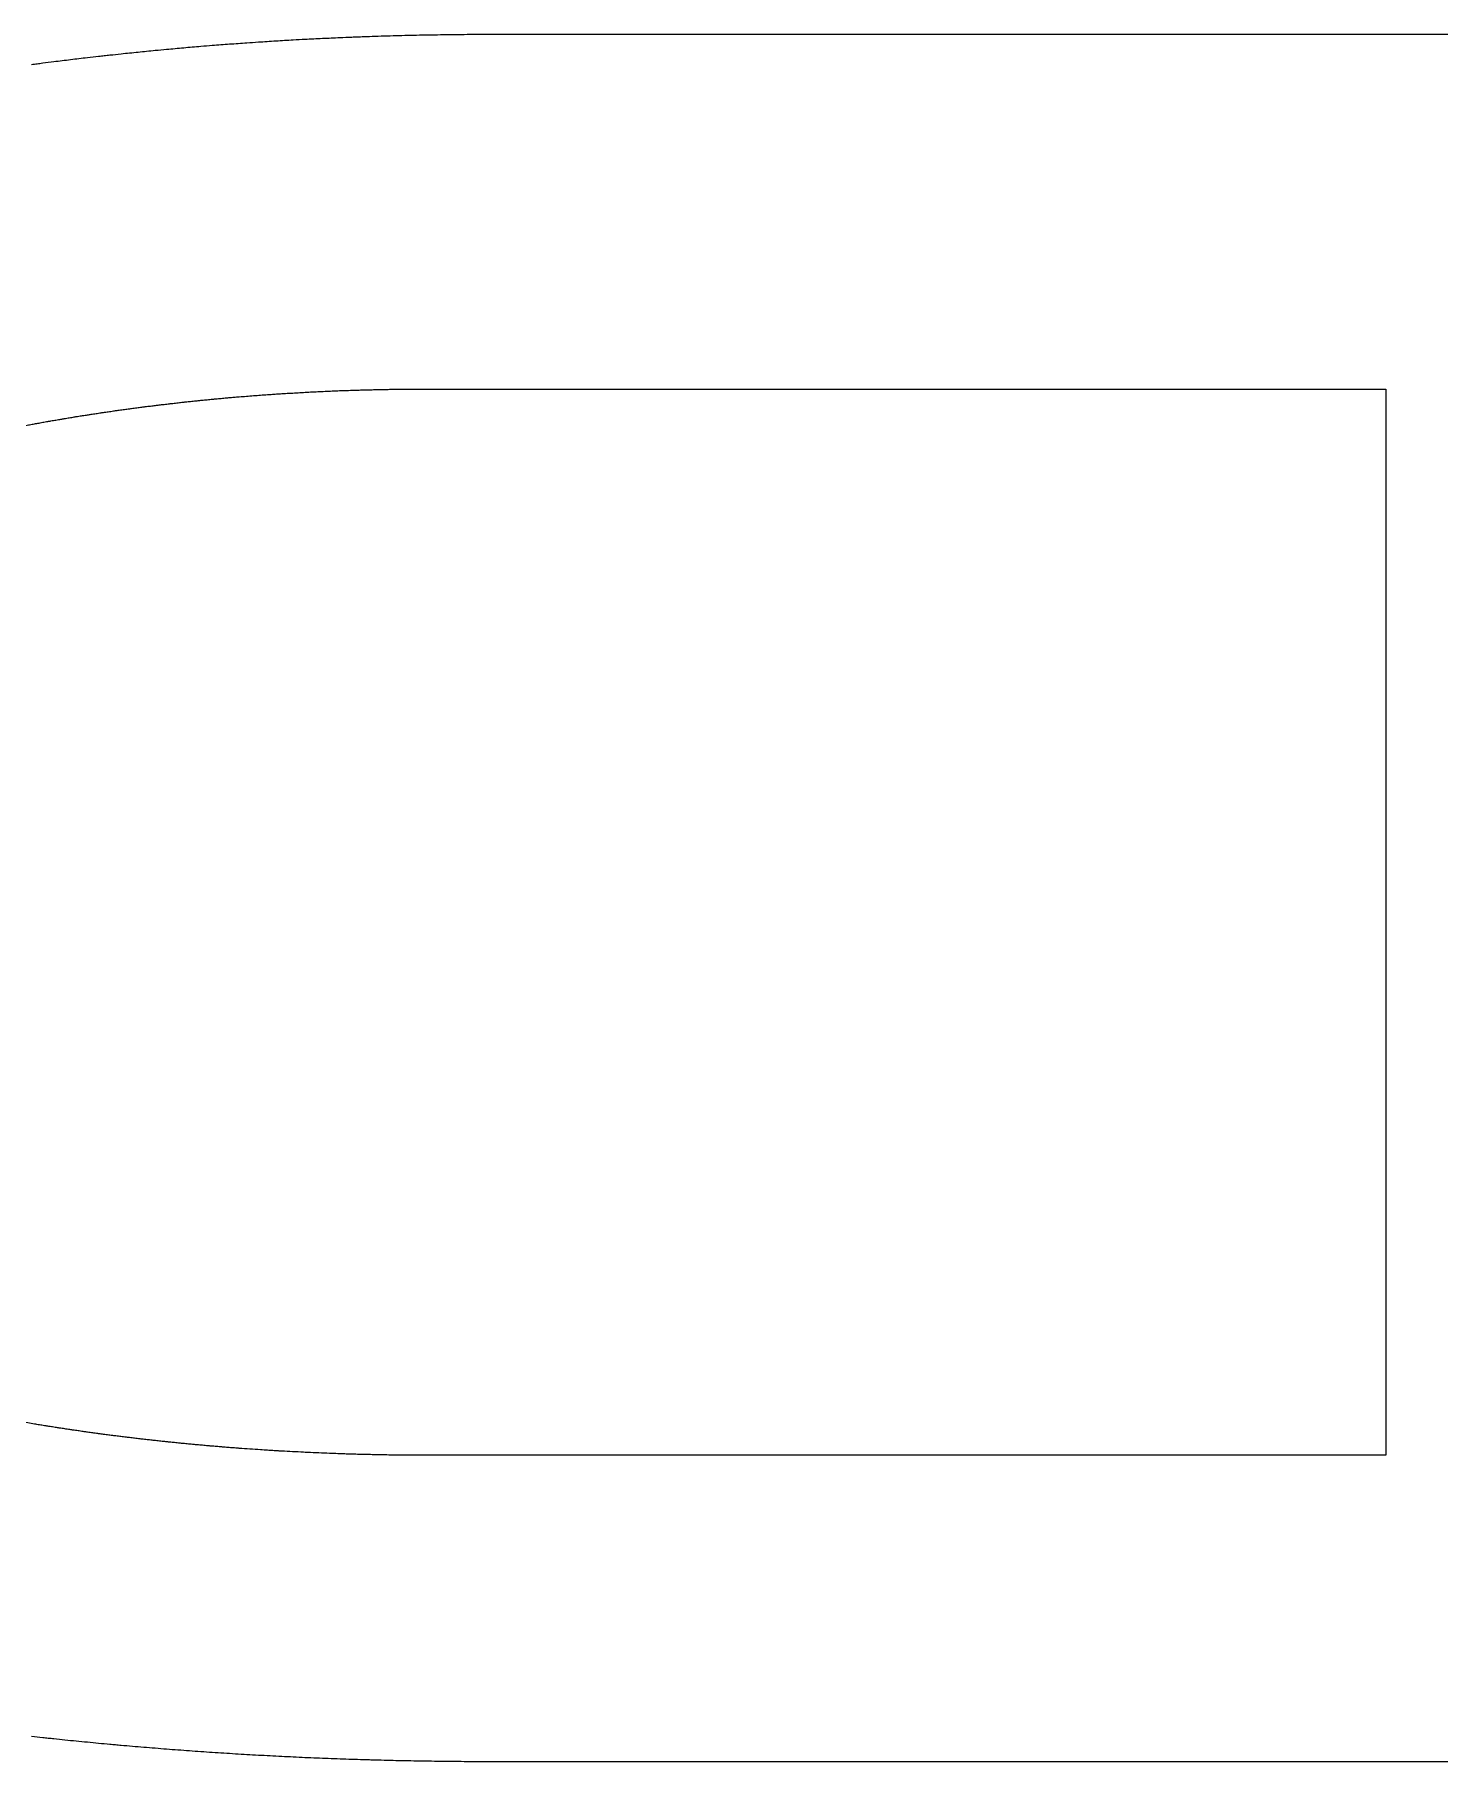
# Model space of a CAD drawing. Header units: millimetres. Extents: x 89860 to 502050, y -351975 to 882300.
# Drawn here: x 362974.403 to 362976.797, y -276691.086 to -276688.146 of the extents above; entities that cross this region are included whole.
import ezdxf

# ---------------------------------------------------------------- set-up
doc = ezdxf.new("R2010")
doc.units = ezdxf.units.MM
doc.header["$LTSCALE"] = 150
doc.layers.add('-----20 General Symbol', color=3, linetype='Continuous')
doc.layers.add('-----29 Cable Schedule', color=1, linetype='Continuous')

# ---------------------------------------------------------------- blocks, each defined once
blk = doc.blocks.new('A$C93139d4c')
at = {"layer": '-----20 General Symbol'}
for points, knots in [([(-30949.7089, -18776.2926), (-30949.7224, -18776.2928), (-30949.7359, -18776.2929), (-30949.7629, -18776.2932), (-30949.7764, -18776.2933), (-30949.8169, -18776.2939), (-30949.8439, -18776.2943), (-30949.871, -18776.2947)], [0, 0, 0, 0, 0.249997, 0.249997, 0.499998, 0.499998, 1, 1, 1, 1]), ([(-30949.6274, -18776.2924), (-30949.641, -18776.2924), (-30949.6546, -18776.2924), (-30949.6817, -18776.2925), (-30949.6953, -18776.2926), (-30949.7089, -18776.2926)], [0, 0, 0, 0, 0.5, 0.5, 1, 1, 1, 1]), ([(-30937.5834, -18776.2924), (-30938.587, -18776.2924), (-30939.5907, -18776.2924), (-30941.5981, -18776.2924), (-30942.6017, -18776.2924), (-30945.6127, -18776.2924), (-30947.6201, -18776.2924), (-30949.6274, -18776.2924)], [0, 0, 0, 0, 0.25, 0.25, 0.5, 0.5, 1, 1, 1, 1]), ([(-30950.7433, -18776.3436), (-30950.7562, -18776.3448), (-30950.7691, -18776.346), (-30950.8014, -18776.3491), (-30950.8207, -18776.3511), (-30950.8593, -18776.355), (-30950.8786, -18776.3569), (-30950.8979, -18776.3589)], [0, 0, 0, 0, 0.249993, 0.249993, 0.624991, 0.624991, 1, 1, 1, 1]), ([(-30950.5873, -18776.33), (-30950.6003, -18776.3311), (-30950.6134, -18776.3322), (-30950.6459, -18776.3349), (-30950.6654, -18776.3366), (-30950.7043, -18776.3401), (-30950.7238, -18776.3418), (-30950.7433, -18776.3436)], [0, 0, 0, 0, 0.249993, 0.249993, 0.624992, 0.624992, 1, 1, 1, 1]), ([(-30950.4302, -18776.3187), (-30950.4433, -18776.3196), (-30950.4564, -18776.3205), (-30950.4892, -18776.3228), (-30950.5088, -18776.3242), (-30950.5481, -18776.3271), (-30950.5677, -18776.3285), (-30950.5873, -18776.33)], [0, 0, 0, 0, 0.249994, 0.249994, 0.624992, 0.624992, 1, 1, 1, 1]), ([(-30950.2718, -18776.3091), (-30950.285, -18776.3099), (-30950.2982, -18776.3107), (-30950.3312, -18776.3126), (-30950.351, -18776.3138), (-30950.3906, -18776.3162), (-30950.4104, -18776.3175), (-30950.4302, -18776.3187)], [0, 0, 0, 0, 0.249993, 0.249993, 0.624992, 0.624992, 1, 1, 1, 1]), ([(-30950.1123, -18776.3019), (-30950.1256, -18776.3025), (-30950.1389, -18776.303), (-30950.1721, -18776.3045), (-30950.1921, -18776.3054), (-30950.2319, -18776.3073), (-30950.2519, -18776.3082), (-30950.2718, -18776.3091)], [0, 0, 0, 0, 0.249994, 0.249994, 0.624992, 0.624992, 1, 1, 1, 1]), ([(-30950.0321, -18776.299), (-30950.0455, -18776.2995), (-30950.0588, -18776.3), (-30950.0789, -18776.3007), (-30950.0856, -18776.3009), (-30950.0989, -18776.3014), (-30950.1056, -18776.3017), (-30950.1123, -18776.3019)], [0, 0, 0, 0, 0.5, 0.5, 0.75, 0.75, 1, 1, 1, 1]), ([(-30949.871, -18776.2947), (-30949.8844, -18776.295), (-30949.8978, -18776.2953), (-30949.9247, -18776.296), (-30949.9381, -18776.2963), (-30949.9784, -18776.2975), (-30950.0053, -18776.2982), (-30950.0321, -18776.299)], [0, 0, 0, 0, 0.249997, 0.249997, 0.499997, 0.499997, 1, 1, 1, 1]), ([(-30951.1273, -18776.3855), (-30951.1399, -18776.3871), (-30951.1526, -18776.3887), (-30951.1715, -18776.3912), (-30951.1779, -18776.392), (-30951.1905, -18776.3937), (-30951.1968, -18776.3945), (-30951.2031, -18776.3953)], [0, 0, 0, 0, 0.5, 0.5, 0.75, 0.75, 1, 1, 1, 1]), ([(-30950.9747, -18776.3673), (-30950.9874, -18776.3688), (-30951.0002, -18776.3702), (-30951.032, -18776.3739), (-30951.0511, -18776.3762), (-30951.0892, -18776.3808), (-30951.1083, -18776.3832), (-30951.1273, -18776.3855)], [0, 0, 0, 0, 0.249992, 0.249992, 0.62499, 0.62499, 1, 1, 1, 1]), ([(-30950.8979, -18776.3589), (-30950.9107, -18776.3603), (-30950.9235, -18776.3617), (-30950.9427, -18776.3638), (-30950.9491, -18776.3645), (-30950.9619, -18776.3659), (-30950.9683, -18776.3666), (-30950.9747, -18776.3673)], [0, 0, 0, 0, 0.5, 0.5, 0.75, 0.75, 1, 1, 1, 1]), ([(-30950.5434, -18777.5299), (-30950.5394, -18777.5295), (-30950.5354, -18777.5292), (-30950.5254, -18777.5283), (-30950.5194, -18777.5278), (-30950.5074, -18777.5267), (-30950.5014, -18777.5262), (-30950.4954, -18777.5257)], [0, 0, 0, 0, 0.25, 0.25, 0.625, 0.625, 1, 1, 1, 1]), ([(-30950.4954, -18777.5257), (-30950.4793, -18777.5245), (-30950.4632, -18777.5233), (-30950.439, -18777.5214), (-30950.431, -18777.5208), (-30950.4149, -18777.5196), (-30950.4068, -18777.519), (-30950.3988, -18777.5184)], [0, 0, 0, 0, 0.5, 0.5, 0.75, 0.75, 1, 1, 1, 1]), ([(-30950.3988, -18777.5184), (-30950.3947, -18777.5181), (-30950.3907, -18777.5179), (-30950.3805, -18777.5172), (-30950.3745, -18777.5167), (-30950.3623, -18777.5159), (-30950.3563, -18777.5155), (-30950.3502, -18777.5151)], [0, 0, 0, 0, 0.25, 0.25, 0.625, 0.625, 1, 1, 1, 1]), ([(-30950.3502, -18777.5151), (-30950.3339, -18777.5141), (-30950.3176, -18777.5132), (-30950.2932, -18777.5118), (-30950.285, -18777.5113), (-30950.2687, -18777.5104), (-30950.2606, -18777.5099), (-30950.2524, -18777.5095)], [0, 0, 0, 0, 0.5, 0.5, 0.75, 0.75, 1, 1, 1, 1]), ([(-30950.2524, -18777.5095), (-30950.236, -18777.5087), (-30950.2196, -18777.508), (-30950.195, -18777.5069), (-30950.1868, -18777.5065), (-30950.1704, -18777.5057), (-30950.1622, -18777.5054), (-30950.154, -18777.505)], [0, 0, 0, 0, 0.5, 0.5, 0.75, 0.75, 1, 1, 1, 1]), ([(-30950.154, -18777.505), (-30950.1499, -18777.5049), (-30950.1458, -18777.5047), (-30950.1376, -18777.5044), (-30950.1334, -18777.5043), (-30950.1211, -18777.5039), (-30950.1128, -18777.5036), (-30950.1046, -18777.5033)], [0, 0, 0, 0, 0.25, 0.25, 0.5, 0.5, 1, 1, 1, 1]), ([(-30950.1046, -18777.5033), (-30950.1004, -18777.5032), (-30950.0963, -18777.5031), (-30950.086, -18777.5028), (-30950.0798, -18777.5026), (-30950.0674, -18777.5023), (-30950.0612, -18777.5021), (-30950.055, -18777.5019)], [0, 0, 0, 0, 0.25, 0.25, 0.625, 0.625, 1, 1, 1, 1]), ([(-30950.055, -18777.5019), (-30950.0508, -18777.5018), (-30950.0467, -18777.5017), (-30950.0363, -18777.5015), (-30950.0301, -18777.5014), (-30950.0176, -18777.5011), (-30950.0114, -18777.5009), (-30950.0052, -18777.5008)], [0, 0, 0, 0, 0.25, 0.25, 0.625, 0.625, 1, 1, 1, 1]), ([(-30950.0052, -18777.5008), (-30950.001, -18777.5007), (-30949.9968, -18777.5007), (-30949.9864, -18777.5005), (-30949.9802, -18777.5004), (-30949.9677, -18777.5002), (-30949.9615, -18777.5001), (-30949.9552, -18777.5)], [0, 0, 0, 0, 0.25, 0.25, 0.625, 0.625, 1, 1, 1, 1]), ([(-30949.9552, -18777.5), (-30949.9385, -18777.4999), (-30949.9218, -18777.4998), (-30949.8967, -18777.4996), (-30949.8883, -18777.4996), (-30949.8716, -18777.4995), (-30949.8632, -18777.4994), (-30949.8549, -18777.4994)], [0, 0, 0, 0, 0.5, 0.5, 0.75, 0.75, 1, 1, 1, 1]), ([(-30949.8549, -18777.4994), (-30949.5828, -18777.4994), (-30949.3107, -18777.4994), (-30948.7664, -18777.4994), (-30948.4943, -18777.4994), (-30947.678, -18777.4994), (-30947.1338, -18777.4994), (-30946.5895, -18777.4994)], [0, 0, 0, 0, 0.25, 0.25, 0.5, 0.5, 1, 1, 1, 1]), ([(-30946.5895, -18777.4994), (-30946.5895, -18778.1322), (-30946.5895, -18778.7513), (-30946.5895, -18779.6589), (-30946.5895, -18779.9581), (-30946.5895, -18780.5494), (-30946.5895, -18780.8415), (-30946.5895, -18781.1302)], [0, 0, 0, 0, 0.49989, 0.49989, 0.749931, 0.749931, 1, 1, 1, 1]), ([(-30951.0577, -18777.5944), (-30951.0539, -18777.5938), (-30951.0501, -18777.5932), (-30951.0406, -18777.5917), (-30951.0349, -18777.5908), (-30951.0234, -18777.589), (-30951.0177, -18777.5881), (-30951.012, -18777.5872)], [0, 0, 0, 0, 0.25, 0.25, 0.625, 0.625, 1, 1, 1, 1]), ([(-30951.012, -18777.5872), (-30951.0082, -18777.5866), (-30951.0044, -18777.586), (-30950.9949, -18777.5846), (-30950.9891, -18777.5837), (-30950.9777, -18777.582), (-30950.9719, -18777.5811), (-30950.9662, -18777.5802)], [0, 0, 0, 0, 0.25, 0.25, 0.625, 0.625, 1, 1, 1, 1]), ([(-30950.9662, -18777.5802), (-30950.9624, -18777.5796), (-30950.9585, -18777.5791), (-30950.9489, -18777.5777), (-30950.9432, -18777.5769), (-30950.9316, -18777.5752), (-30950.9259, -18777.5743), (-30950.9201, -18777.5735)], [0, 0, 0, 0, 0.25, 0.25, 0.625, 0.625, 1, 1, 1, 1]), ([(-30950.9201, -18777.5735), (-30950.9162, -18777.573), (-30950.9124, -18777.5724), (-30950.9027, -18777.5711), (-30950.897, -18777.5703), (-30950.8854, -18777.5687), (-30950.8796, -18777.5679), (-30950.8738, -18777.5671)], [0, 0, 0, 0, 0.25, 0.25, 0.625, 0.625, 1, 1, 1, 1]), ([(-30950.8738, -18777.5671), (-30950.8699, -18777.5666), (-30950.8661, -18777.5661), (-30950.8564, -18777.5648), (-30950.8505, -18777.564), (-30950.8389, -18777.5625), (-30950.8331, -18777.5617), (-30950.8273, -18777.5609)], [0, 0, 0, 0, 0.25, 0.25, 0.625, 0.625, 1, 1, 1, 1]), ([(-30950.8273, -18777.5609), (-30950.8234, -18777.5604), (-30950.8195, -18777.56), (-30950.8097, -18777.5587), (-30950.8039, -18777.558), (-30950.7922, -18777.5565), (-30950.7863, -18777.5558), (-30950.7805, -18777.5551)], [0, 0, 0, 0, 0.25, 0.25, 0.625, 0.625, 1, 1, 1, 1]), ([(-30950.7805, -18777.5551), (-30950.7765, -18777.5546), (-30950.7726, -18777.5541), (-30950.7628, -18777.553), (-30950.757, -18777.5523), (-30950.7452, -18777.5509), (-30950.7394, -18777.5502), (-30950.7335, -18777.5495)], [0, 0, 0, 0, 0.25, 0.25, 0.625, 0.625, 1, 1, 1, 1]), ([(-30950.7335, -18777.5495), (-30950.7296, -18777.549), (-30950.7256, -18777.5486), (-30950.7158, -18777.5475), (-30950.7099, -18777.5468), (-30950.6981, -18777.5455), (-30950.6922, -18777.5448), (-30950.6863, -18777.5442)], [0, 0, 0, 0, 0.25, 0.25, 0.625, 0.625, 1, 1, 1, 1]), ([(-30950.6863, -18777.5442), (-30950.6824, -18777.5437), (-30950.6784, -18777.5433), (-30950.6685, -18777.5423), (-30950.6626, -18777.5416), (-30950.6507, -18777.5404), (-30950.6448, -18777.5398), (-30950.6389, -18777.5391)], [0, 0, 0, 0, 0.25, 0.25, 0.625, 0.625, 1, 1, 1, 1]), ([(-30950.6389, -18777.5391), (-30950.6349, -18777.5387), (-30950.6309, -18777.5383), (-30950.621, -18777.5373), (-30950.6151, -18777.5367), (-30950.6032, -18777.5356), (-30950.5972, -18777.535), (-30950.5912, -18777.5344)], [0, 0, 0, 0, 0.25, 0.25, 0.625, 0.625, 1, 1, 1, 1]), ([(-30950.5912, -18777.5344), (-30950.5873, -18777.534), (-30950.5833, -18777.5336), (-30950.5733, -18777.5327), (-30950.5673, -18777.5321), (-30950.5554, -18777.531), (-30950.5494, -18777.5305), (-30950.5434, -18777.5299)], [0, 0, 0, 0, 0.25, 0.25, 0.625, 0.625, 1, 1, 1, 1]), ([(-30951.2377, -18777.6263), (-30951.234, -18777.6256), (-30951.2303, -18777.6249), (-30951.221, -18777.6231), (-30951.2154, -18777.6221), (-30951.2042, -18777.62), (-30951.1986, -18777.6189), (-30951.1931, -18777.6179)], [0, 0, 0, 0, 0.25, 0.25, 0.625, 0.625, 1, 1, 1, 1]), ([(-30951.1931, -18777.6179), (-30951.1893, -18777.6172), (-30951.1856, -18777.6165), (-30951.1762, -18777.6149), (-30951.1706, -18777.6138), (-30951.1594, -18777.6118), (-30951.1538, -18777.6108), (-30951.1482, -18777.6098)], [0, 0, 0, 0, 0.25, 0.25, 0.625, 0.625, 1, 1, 1, 1]), ([(-30951.1482, -18777.6098), (-30951.1444, -18777.6092), (-30951.1407, -18777.6085), (-30951.1313, -18777.6069), (-30951.1256, -18777.6059), (-30951.1143, -18777.6039), (-30951.1087, -18777.603), (-30951.103, -18777.602)], [0, 0, 0, 0, 0.25, 0.25, 0.625, 0.625, 1, 1, 1, 1]), ([(-30951.103, -18777.602), (-30951.0993, -18777.6014), (-30951.0955, -18777.6007), (-30951.086, -18777.5992), (-30951.0803, -18777.5982), (-30951.069, -18777.5963), (-30951.0633, -18777.5954), (-30951.0577, -18777.5944)], [0, 0, 0, 0, 0.25, 0.25, 0.625, 0.625, 1, 1, 1, 1]), ([(-30951.1931, -18781.0239), (-30951.2005, -18781.0227), (-30951.2079, -18781.0214), (-30951.2265, -18781.0183), (-30951.2376, -18781.0164), (-30951.2598, -18781.0126), (-30951.2709, -18781.0108), (-30951.2821, -18781.0089)], [0, 0, 0, 0, 0.25, 0.25, 0.624999, 0.624999, 1, 1, 1, 1]), ([(-30951.1482, -18781.0312), (-30951.1519, -18781.0306), (-30951.1557, -18781.03), (-30951.165, -18781.0285), (-30951.1706, -18781.0276), (-30951.1818, -18781.0258), (-30951.1874, -18781.0248), (-30951.1931, -18781.0239)], [0, 0, 0, 0, 0.25, 0.25, 0.625, 0.625, 1, 1, 1, 1]), ([(-30951.103, -18781.0382), (-30951.1068, -18781.0377), (-30951.1106, -18781.0371), (-30951.12, -18781.0356), (-30951.1256, -18781.0347), (-30951.1369, -18781.033), (-30951.1425, -18781.0321), (-30951.1482, -18781.0312)], [0, 0, 0, 0, 0.25, 0.25, 0.625, 0.625, 1, 1, 1, 1]), ([(-30951.0577, -18781.045), (-30951.0614, -18781.0444), (-30951.0652, -18781.0439), (-30951.0747, -18781.0425), (-30951.0803, -18781.0416), (-30951.0917, -18781.0399), (-30951.0974, -18781.0391), (-30951.103, -18781.0382)], [0, 0, 0, 0, 0.25, 0.25, 0.625, 0.625, 1, 1, 1, 1]), ([(-30951.012, -18781.0515), (-30951.0158, -18781.051), (-30951.0196, -18781.0504), (-30951.0292, -18781.0491), (-30951.0349, -18781.0483), (-30951.0463, -18781.0466), (-30951.052, -18781.0458), (-30951.0577, -18781.045)], [0, 0, 0, 0, 0.25, 0.25, 0.625, 0.625, 1, 1, 1, 1]), ([(-30950.9662, -18781.0578), (-30950.97, -18781.0573), (-30950.9739, -18781.0568), (-30950.9834, -18781.0555), (-30950.9891, -18781.0547), (-30951.0006, -18781.0531), (-30951.0063, -18781.0523), (-30951.012, -18781.0515)], [0, 0, 0, 0, 0.25, 0.25, 0.625, 0.625, 1, 1, 1, 1]), ([(-30950.9201, -18781.0638), (-30950.9239, -18781.0633), (-30950.9278, -18781.0628), (-30950.9374, -18781.0616), (-30950.9432, -18781.0608), (-30950.9547, -18781.0593), (-30950.9605, -18781.0586), (-30950.9662, -18781.0578)], [0, 0, 0, 0, 0.25, 0.25, 0.625, 0.625, 1, 1, 1, 1]), ([(-30950.8738, -18781.0696), (-30950.8777, -18781.0691), (-30950.8815, -18781.0686), (-30950.8912, -18781.0674), (-30950.897, -18781.0667), (-30950.9085, -18781.0653), (-30950.9143, -18781.0645), (-30950.9201, -18781.0638)], [0, 0, 0, 0, 0.25, 0.25, 0.625, 0.625, 1, 1, 1, 1]), ([(-30950.8273, -18781.0751), (-30950.8311, -18781.0746), (-30950.835, -18781.0742), (-30950.8447, -18781.073), (-30950.8505, -18781.0723), (-30950.8622, -18781.071), (-30950.868, -18781.0703), (-30950.8738, -18781.0696)], [0, 0, 0, 0, 0.25, 0.25, 0.625, 0.625, 1, 1, 1, 1]), ([(-30950.7805, -18781.0804), (-30950.7844, -18781.0799), (-30950.7883, -18781.0795), (-30950.798, -18781.0784), (-30950.8039, -18781.0777), (-30950.8156, -18781.0764), (-30950.8214, -18781.0758), (-30950.8273, -18781.0751)], [0, 0, 0, 0, 0.25, 0.25, 0.625, 0.625, 1, 1, 1, 1]), ([(-30950.7335, -18781.0854), (-30950.7374, -18781.085), (-30950.7413, -18781.0845), (-30950.7511, -18781.0835), (-30950.757, -18781.0829), (-30950.7687, -18781.0816), (-30950.7746, -18781.081), (-30950.7805, -18781.0804)], [0, 0, 0, 0, 0.25, 0.25, 0.625, 0.625, 1, 1, 1, 1]), ([(-30950.6863, -18781.0901), (-30950.6902, -18781.0897), (-30950.6942, -18781.0893), (-30950.704, -18781.0883), (-30950.7099, -18781.0877), (-30950.7217, -18781.0866), (-30950.7276, -18781.086), (-30950.7335, -18781.0854)], [0, 0, 0, 0, 0.25, 0.25, 0.625, 0.625, 1, 1, 1, 1]), ([(-30950.6389, -18781.0946), (-30950.6428, -18781.0943), (-30950.6468, -18781.0939), (-30950.6567, -18781.0929), (-30950.6626, -18781.0924), (-30950.6745, -18781.0913), (-30950.6804, -18781.0907), (-30950.6863, -18781.0901)], [0, 0, 0, 0, 0.25, 0.25, 0.625, 0.625, 1, 1, 1, 1]), ([(-30950.5912, -18781.0989), (-30950.5952, -18781.0985), (-30950.5992, -18781.0982), (-30950.6091, -18781.0973), (-30950.6151, -18781.0968), (-30950.627, -18781.0957), (-30950.6329, -18781.0952), (-30950.6389, -18781.0946)], [0, 0, 0, 0, 0.25, 0.25, 0.625, 0.625, 1, 1, 1, 1]), ([(-30950.5434, -18781.1029), (-30950.5474, -18781.1026), (-30950.5514, -18781.1022), (-30950.5614, -18781.1014), (-30950.5673, -18781.1009), (-30950.5793, -18781.0999), (-30950.5853, -18781.0994), (-30950.5912, -18781.0989)], [0, 0, 0, 0, 0.25, 0.25, 0.625, 0.625, 1, 1, 1, 1]), ([(-30950.4954, -18781.1067), (-30950.4994, -18781.1063), (-30950.5034, -18781.106), (-30950.5134, -18781.1052), (-30950.5194, -18781.1048), (-30950.5314, -18781.1038), (-30950.5374, -18781.1034), (-30950.5434, -18781.1029)], [0, 0, 0, 0, 0.25, 0.25, 0.625, 0.625, 1, 1, 1, 1]), ([(-30950.3988, -18781.1132), (-30950.4068, -18781.1126), (-30950.4149, -18781.1121), (-30950.435, -18781.1107), (-30950.4471, -18781.1099), (-30950.4712, -18781.1083), (-30950.4833, -18781.1075), (-30950.4954, -18781.1067)], [0, 0, 0, 0, 0.25, 0.25, 0.625, 0.625, 1, 1, 1, 1]), ([(-30950.3502, -18781.1162), (-30950.3543, -18781.1159), (-30950.3583, -18781.1157), (-30950.3684, -18781.115), (-30950.3745, -18781.1147), (-30950.3866, -18781.1139), (-30950.3927, -18781.1135), (-30950.3988, -18781.1132)], [0, 0, 0, 0, 0.25, 0.25, 0.625, 0.625, 1, 1, 1, 1]), ([(-30950.2524, -18781.1212), (-30950.2606, -18781.1208), (-30950.2687, -18781.1203), (-30950.2891, -18781.1193), (-30950.3013, -18781.1187), (-30950.3258, -18781.1174), (-30950.338, -18781.1168), (-30950.3502, -18781.1162)], [0, 0, 0, 0, 0.25, 0.25, 0.625, 0.625, 1, 1, 1, 1]), ([(-30950.154, -18781.1252), (-30950.1622, -18781.1248), (-30950.1704, -18781.1245), (-30950.1909, -18781.1237), (-30950.2032, -18781.1232), (-30950.2278, -18781.1222), (-30950.2401, -18781.1217), (-30950.2524, -18781.1212)], [0, 0, 0, 0, 0.25, 0.25, 0.625, 0.625, 1, 1, 1, 1]), ([(-30950.1046, -18781.1267), (-30950.1087, -18781.1265), (-30950.1128, -18781.1264), (-30950.1231, -18781.1261), (-30950.1293, -18781.1259), (-30950.1417, -18781.1255), (-30950.1479, -18781.1254), (-30950.154, -18781.1252)], [0, 0, 0, 0, 0.25, 0.25, 0.625, 0.625, 1, 1, 1, 1]), ([(-30950.055, -18781.1279), (-30950.0591, -18781.1278), (-30950.0632, -18781.1277), (-30950.0715, -18781.1275), (-30950.0756, -18781.1274), (-30950.088, -18781.1271), (-30950.0963, -18781.1269), (-30950.1046, -18781.1267)], [0, 0, 0, 0, 0.25, 0.25, 0.5, 0.5, 1, 1, 1, 1]), ([(-30950.0052, -18781.1289), (-30950.0093, -18781.1288), (-30950.0135, -18781.1288), (-30950.0218, -18781.1286), (-30950.0259, -18781.1285), (-30950.0384, -18781.1283), (-30950.0467, -18781.1281), (-30950.055, -18781.1279)], [0, 0, 0, 0, 0.25, 0.25, 0.5, 0.5, 1, 1, 1, 1]), ([(-30949.9552, -18781.1297), (-30949.9594, -18781.1296), (-30949.9635, -18781.1295), (-30949.9719, -18781.1294), (-30949.976, -18781.1294), (-30949.9885, -18781.1292), (-30949.9968, -18781.129), (-30950.0052, -18781.1289)], [0, 0, 0, 0, 0.25, 0.25, 0.5, 0.5, 1, 1, 1, 1]), ([(-30949.8549, -18781.1302), (-30949.8632, -18781.1301), (-30949.8716, -18781.1301), (-30949.8925, -18781.13), (-30949.905, -18781.1299), (-30949.9301, -18781.1298), (-30949.9427, -18781.1297), (-30949.9552, -18781.1297)], [0, 0, 0, 0, 0.25, 0.25, 0.625, 0.625, 1, 1, 1, 1]), ([(-30946.5895, -18781.1302), (-30946.8617, -18781.1302), (-30947.1338, -18781.1302), (-30947.678, -18781.1302), (-30947.9501, -18781.1302), (-30948.7664, -18781.1302), (-30949.3107, -18781.1302), (-30949.8549, -18781.1302)], [0, 0, 0, 0, 0.25, 0.25, 0.5, 0.5, 1, 1, 1, 1]), ([(-30951.2031, -18782.0867), (-30951.1905, -18782.0881), (-30951.1779, -18782.0895), (-30951.1589, -18782.0915), (-30951.1526, -18782.0922), (-30951.1399, -18782.0936), (-30951.1336, -18782.0943), (-30951.1273, -18782.095)], [0, 0, 0, 0, 0.5, 0.5, 0.75, 0.75, 1, 1, 1, 1]), ([(-30951.1273, -18782.095), (-30951.1019, -18782.0976), (-30951.0766, -18782.1002), (-30951.0384, -18782.104), (-30951.0256, -18782.1052), (-30951.0002, -18782.1077), (-30950.9874, -18782.109), (-30950.9747, -18782.1102)], [0, 0, 0, 0, 0.5, 0.5, 0.75, 0.75, 1, 1, 1, 1]), ([(-30950.9747, -18782.1102), (-30950.9619, -18782.1114), (-30950.9491, -18782.1125), (-30950.9299, -18782.1143), (-30950.9235, -18782.1149), (-30950.9107, -18782.116), (-30950.9043, -18782.1166), (-30950.8979, -18782.1172)], [0, 0, 0, 0, 0.5, 0.5, 0.75, 0.75, 1, 1, 1, 1]), ([(-30950.8979, -18782.1172), (-30950.8722, -18782.1194), (-30950.8465, -18782.1217), (-30950.8078, -18782.1248), (-30950.7949, -18782.1258), (-30950.7691, -18782.1279), (-30950.7562, -18782.129), (-30950.7433, -18782.13)], [0, 0, 0, 0, 0.5, 0.5, 0.75, 0.75, 1, 1, 1, 1]), ([(-30950.7433, -18782.13), (-30950.7173, -18782.132), (-30950.6914, -18782.134), (-30950.6524, -18782.1367), (-30950.6394, -18782.1377), (-30950.6134, -18782.1395), (-30950.6003, -18782.1404), (-30950.5873, -18782.1414)], [0, 0, 0, 0, 0.5, 0.5, 0.75, 0.75, 1, 1, 1, 1]), ([(-30950.5873, -18782.1414), (-30950.5612, -18782.143), (-30950.535, -18782.1447), (-30950.4957, -18782.147), (-30950.4826, -18782.1477), (-30950.4564, -18782.1493), (-30950.4433, -18782.15), (-30950.4302, -18782.1508)], [0, 0, 0, 0, 0.5, 0.5, 0.75, 0.75, 1, 1, 1, 1]), ([(-30950.4302, -18782.1508), (-30950.4038, -18782.1522), (-30950.3774, -18782.1536), (-30950.3378, -18782.1555), (-30950.3246, -18782.1562), (-30950.2982, -18782.1575), (-30950.285, -18782.1581), (-30950.2718, -18782.1588)], [0, 0, 0, 0, 0.5, 0.5, 0.75, 0.75, 1, 1, 1, 1]), ([(-30950.2718, -18782.1588), (-30950.2452, -18782.1598), (-30950.2187, -18782.1609), (-30950.1788, -18782.1624), (-30950.1655, -18782.1629), (-30950.1389, -18782.1638), (-30950.1256, -18782.1643), (-30950.1123, -18782.1648)], [0, 0, 0, 0, 0.5, 0.5, 0.75, 0.75, 1, 1, 1, 1]), ([(-30950.1123, -18782.1648), (-30950.0989, -18782.1652), (-30950.0856, -18782.1656), (-30950.0655, -18782.1662), (-30950.0588, -18782.1664), (-30950.0455, -18782.1668), (-30950.0388, -18782.167), (-30950.0321, -18782.1672)], [0, 0, 0, 0, 0.5, 0.5, 0.75, 0.75, 1, 1, 1, 1]), ([(-30950.0321, -18782.1672), (-30950.0053, -18782.1678), (-30949.9784, -18782.1686), (-30949.9381, -18782.1694), (-30949.9247, -18782.1697), (-30949.8978, -18782.1703), (-30949.8844, -18782.1705), (-30949.871, -18782.1708)], [0, 0, 0, 0, 0.5, 0.5, 0.75, 0.75, 1, 1, 1, 1]), ([(-30949.871, -18782.1708), (-30949.8439, -18782.1711), (-30949.8169, -18782.1715), (-30949.7764, -18782.1719), (-30949.7629, -18782.172), (-30949.7359, -18782.1723), (-30949.7224, -18782.1724), (-30949.7089, -18782.1725)], [0, 0, 0, 0, 0.5, 0.5, 0.75, 0.75, 1, 1, 1, 1]), ([(-30949.7089, -18782.1725), (-30949.6953, -18782.1726), (-30949.6817, -18782.1726), (-30949.6546, -18782.1727), (-30949.641, -18782.1727), (-30949.6274, -18782.1728)], [0, 0, 0, 0, 0.5, 0.5, 1, 1, 1, 1]), ([(-30949.6274, -18782.1728), (-30948.6238, -18782.1728), (-30947.6201, -18782.1728), (-30945.6127, -18782.1728), (-30944.6091, -18782.1728), (-30941.5981, -18782.1728), (-30939.5907, -18782.1728), (-30937.5834, -18782.1728)], [0, 0, 0, 0, 0.25, 0.25, 0.5, 0.5, 1, 1, 1, 1])]:
    blk.add_open_spline(points, degree=3, knots=knots, dxfattribs=at)

msp = doc.modelspace()

# ---------------------------------------------------------------- block references
at = {"layer": '-----29 Cable Schedule', "xscale": 0.5, "yscale": 0.5, "zscale": 0.5}
msp.add_blockref('A$C93139d4c', (378450, -267300), dxfattribs=at)

doc.saveas('drawing.dxf')
